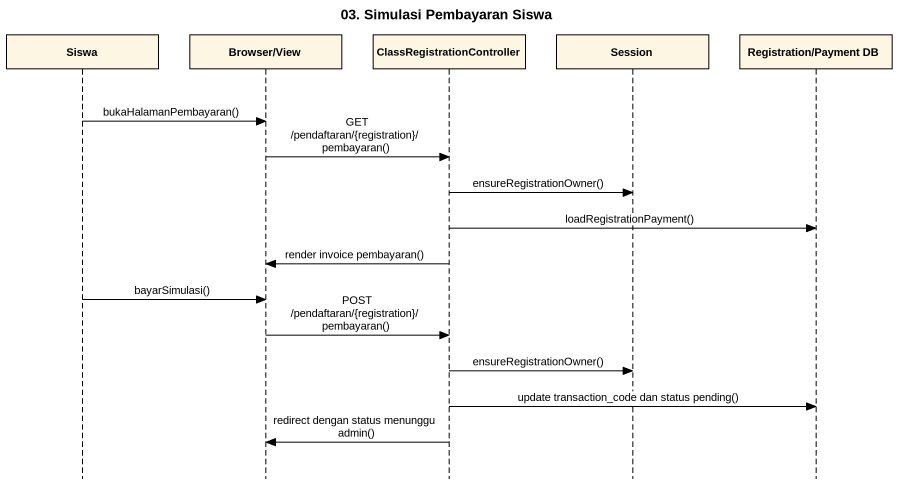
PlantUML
@startuml
title 03. Simulasi Pembayaran Siswa
hide footbox
participant Siswa
participant "Browser/View" as Browser_View
participant ClassRegistrationController
participant Session
participant "Registration/Payment DB" as Registration_Payment_DB

Siswa -> Browser_View : bukaHalamanPembayaran()
Browser_View -> ClassRegistrationController : GET /pendaftaran/{registration}/pembayaran()
ClassRegistrationController -> Session : ensureRegistrationOwner()
ClassRegistrationController -> Registration_Payment_DB : loadRegistrationPayment()
ClassRegistrationController -> Browser_View : render invoice pembayaran()
Siswa -> Browser_View : bayarSimulasi()
Browser_View -> ClassRegistrationController : POST /pendaftaran/{registration}/pembayaran()
ClassRegistrationController -> Session : ensureRegistrationOwner()
ClassRegistrationController -> Registration_Payment_DB : update transaction_code dan status pending()
ClassRegistrationController -> Browser_View : redirect dengan status menunggu admin()
@enduml
